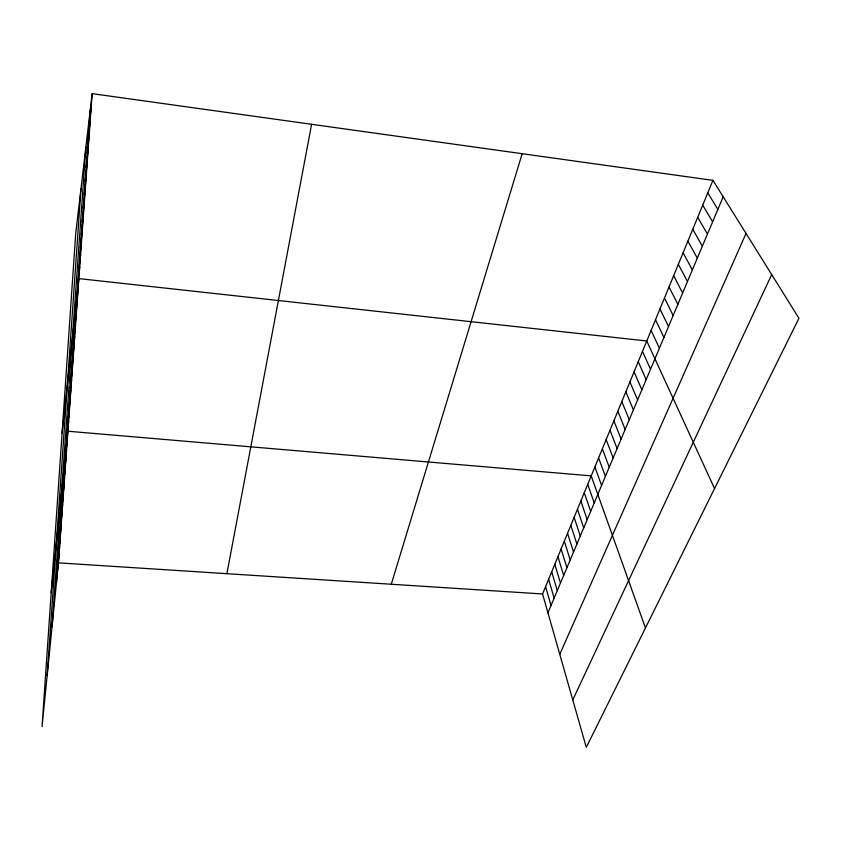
<?xml version="1.0" encoding="UTF-8"?>
<svg xmlns="http://www.w3.org/2000/svg" width="841" height="841" viewBox="0 0 841 841"><rect width="100%" height="100%" fill="white"/><g stroke="black" fill="none" stroke-linecap="round" stroke-linejoin="round"><path stroke-width="1.26" d="M47.159 675.649L80.978 188.773M52.037 626.871L85.887 146.944M56.452 582.802L90.229 110.055M92.153 93.645L75.701 233.682L42.05 726.624L58.45 562.86L92.153 93.645L712.926 180.352L798.95 318.276L586.293 747.355L542.571 593.967L712.926 180.352M60.647 524.017L62.655 504.243M60.026 532.7L62.034 512.905M59.417 541.289L61.425 521.462M58.807 549.783L60.815 529.925M58.208 558.182L60.216 538.303M57.619 566.477L59.616 546.576M57.03 574.687L59.028 554.766M65.209 460.227L67.217 440.726M64.536 469.667L66.544 450.124M63.863 479.002L65.882 459.407M63.212 488.211L65.22 468.584M62.56 497.325L64.568 477.656M61.919 506.324L63.927 486.624M61.277 515.218L63.285 495.486M69.582 399.023L71.59 379.88M68.825 409.62L70.833 390.403M68.079 420.08L70.087 400.81M67.333 430.413L69.351 411.07M66.607 440.6L68.626 421.204M51.196 592.621L67.9 431.223L591.202 475.88L645.467 627.954M72.715 355.207L74.723 336.358M71.916 366.382L73.924 347.449M71.128 377.409L73.135 358.403M70.35 388.29L72.358 369.21M76.016 308.962L78.013 290.471M75.175 320.757L77.172 302.171M74.344 332.395L76.342 313.714M73.524 343.885L75.522 325.11M79.506 260.079L81.493 242.019M78.612 272.558L80.61 254.381M77.74 284.857L79.727 266.576M62.087 433.147L78.865 278.602L646.761 340.983L714.556 488.568M82.26 221.54L84.237 203.858M81.325 234.576L83.312 216.757M80.41 247.412L82.397 229.477M84.163 194.902L86.129 177.504M83.206 208.326L85.172 190.77M87.128 153.44L89.072 136.505M86.118 167.475L88.074 150.371M85.141 181.288L87.096 164.037M89.178 124.741L91.112 108.142M88.147 139.196L90.082 122.429M226.902 573.678L311.612 124.3M391.265 584.243L522.166 153.703M547.943 612.816L723.165 196.773M559.77 654.298L746.03 233.43M572.774 699.943L771.702 274.587M58.45 562.86L542.571 593.967M707.786 192.831L717.857 209.388M702.708 205.151L712.621 221.824M697.704 217.304L707.449 234.092M692.763 229.288L702.361 246.192M687.896 241.125L697.326 258.134M683.081 252.805L692.364 269.908M678.34 264.326L687.465 281.535M673.652 275.701L682.64 293.004M669.026 286.928L677.867 304.326M664.464 298.019L673.168 315.501M659.954 308.962L668.521 326.529M655.496 319.769L663.938 337.42M651.102 330.45L659.407 348.163M642.471 351.391L650.524 369.262M638.245 361.672L646.161 379.606M634.061 371.838L641.862 389.825M629.93 381.867L637.604 399.917M625.841 391.78L633.41 409.893M621.814 401.567L629.257 419.733M617.83 411.249L625.168 429.467M613.888 420.805L621.11 439.076M609.998 430.256L617.115 448.568M606.151 439.591L613.163 457.956M602.345 448.821L609.262 467.228M598.592 457.946L605.394 476.395M594.881 466.965L601.588 485.446M587.712 484.353L594.23 502.907M584.264 492.731L590.687 511.317M580.847 501.026L587.186 519.643M577.462 509.236L583.717 527.875M574.119 517.352L580.29 536.011M570.818 525.373L576.894 544.074M567.549 533.32L573.541 552.032M564.311 541.183L570.219 559.917M561.105 548.963L566.929 567.717M557.93 556.658L563.68 575.433M554.797 564.269L560.463 583.065M551.696 571.806L557.289 590.613M548.616 579.27L554.135 598.098M545.578 586.65L551.023 605.488"/></g></svg>
